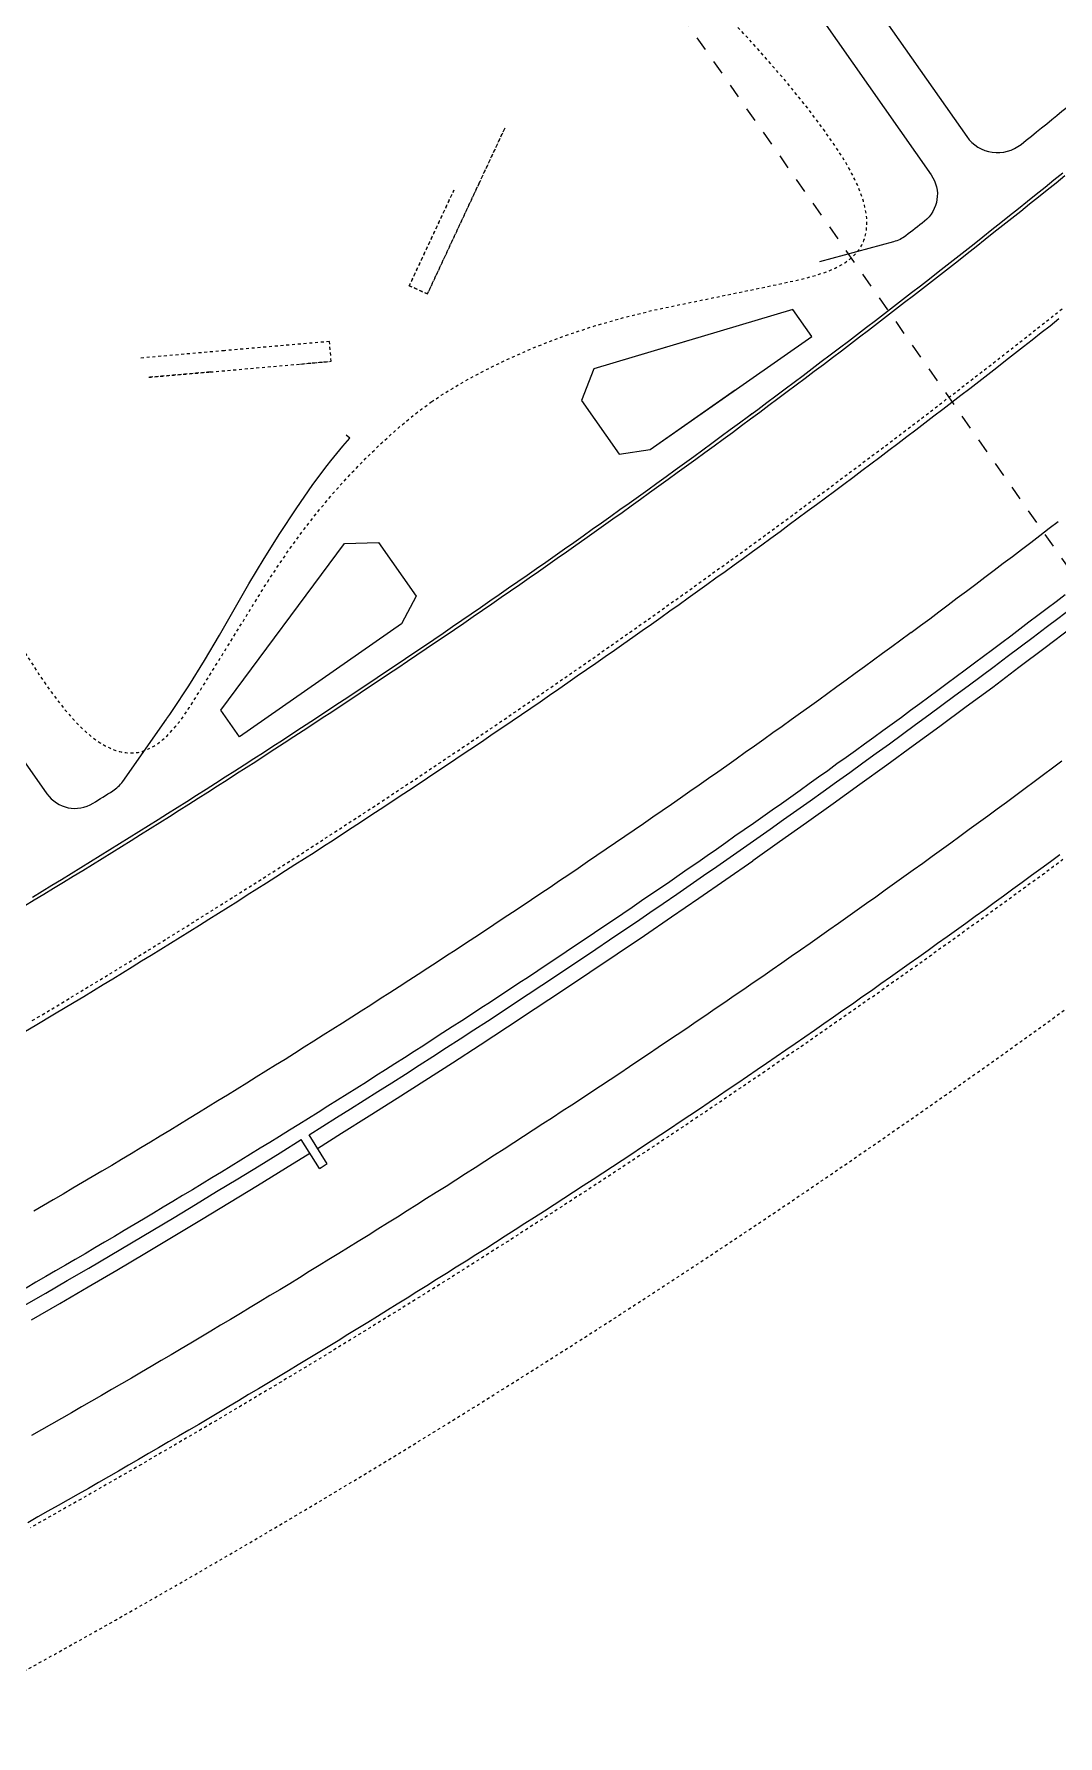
# Model space of a CAD drawing. Header units: millimetres. Extents: x 152904052 to 153933663, y 538271515 to 539240469.
# Drawn here: x 153549355 to 153550255, y 539108637 to 539110134 of the extents above; entities that cross this region are included whole.
import ezdxf

# ---------------------------------------------------------------- set-up
doc = ezdxf.new("R2010")
doc.units = ezdxf.units.MM
doc.linetypes.add('HIDDEN', pattern=[5.08, 2.54, -2.54])
doc.layers.add('BORD', color=7, linetype='Continuous')

msp = doc.modelspace()

# ---------------------------------------------------------------- linework, layer by layer
at = {"layer": 'BORD', "color": 8, "linetype": 'HIDDEN', "ltscale": 5}
msp.add_line((153528346.4, 539140965.7), (153579968.2, 539067242), dxfattribs=at)
at = {"layer": 'BORD', "color": 133, "linetype": 'HIDDEN', "flags": 128}
msp.add_lwpolyline([(153549704, 539109810.1), (153549704.3, 539109810.4), (153549712.7, 539109816), (153549723, 539109822.4), (153549736.3, 539109830.1), (153549752.5, 539109838.7), (153549770.2, 539109847.3), (153549788.7, 539109855.6), (153549807.2, 539109863.1), (153549826.6, 539109870.2), (153549847.5, 539109877), (153549871.1, 539109883.8), (153549899.8, 539109891), (153550002.6, 539109912.3), (153550029.2, 539109918.1), (153550038, 539109920.4), (153550044, 539109922.2), (153550048.8, 539109923.7), (153550052.6, 539109925.2), (153550056, 539109926.5), (153550058.9, 539109927.9), (153550061.4, 539109929.1), (153550063.6, 539109930.3), (153550065.6, 539109931.5), (153550067.4, 539109932.6), (153550068.9, 539109933.6), (153550070.4, 539109934.7), (153550071.8, 539109935.8), (153550073.1, 539109936.8), (153550074.3, 539109937.9), (153550075.3, 539109938.9), (153550076.4, 539109939.9), (153550077.2, 539109940.8), (153550078, 539109941.8), (153550078.6, 539109942.4), (153550079, 539109942.9), (153550079.7, 539109943.9), (153550080.4, 539109944.9), (153550081.1, 539109946), (153550081.8, 539109947.1), (153550082.4, 539109948.1), (153550082.9, 539109949.2), (153550083.4, 539109950.2), (153550083.8, 539109951.3), (153550084.3, 539109952.3), (153550084.7, 539109953.4), (153550085, 539109954.6), (153550085.4, 539109955.8), (153550085.7, 539109957.1), (153550086, 539109958.4), (153550086.2, 539109959.8), (153550086.5, 539109961.3), (153550086.6, 539109962.8), (153550086.7, 539109964.4), (153550086.8, 539109966.1), (153550086.8, 539109967.9), (153550086.8, 539109969.7), (153550086.7, 539109971.8), (153550086.4, 539109973.9), (153550086.2, 539109976.2), (153550085.8, 539109978.5), (153550085.2, 539109981.2), (153550084.6, 539109983.9), (153550083.8, 539109986.8), (153550082.8, 539109989.9), (153550081.6, 539109993.4), (153550080.2, 539109997.1), (153550078.5, 539110001.2), (153550076.2, 539110005.9), (153550073.5, 539110011.4), (153550069.8, 539110018.1), (153550064.8, 539110026.3), (153550058.1, 539110036.6), (153550048.7, 539110050.1), (153550034.9, 539110068.4), (153550016.1, 539110091.7), (153549989.3, 539110122.6), (153549947.7, 539110167.2), (153549869.7, 539110245.3), (153549744.5, 539110362.4), (153549550.2, 539110531.6), (153549214, 539110804.7), (153549143.9, 539110858.1), (153549107.4, 539110883.9), (153549082.6, 539110900.2), (153549063.7, 539110911.6), (153549048.3, 539110920.3), (153549034.7, 539110927.3), (153549022.5, 539110933.1), (153549013.3, 539110937.1), (153549006.4, 539110939.8), (153548999.9, 539110942.1), (153548994.2, 539110943.9), (153548988.6, 539110945.5), (153548983.5, 539110946.7), (153548978.6, 539110947.7), (153548973.9, 539110948.6), (153548969.4, 539110949.2), (153548965.1, 539110949.6), (153548961, 539110949.9), (153548957.2, 539110950), (153548953.8, 539110950), (153548950.5, 539110949.9), (153548947.6, 539110949.7), (153548944.8, 539110949.4), (153548941.9, 539110949), (153548939.3, 539110948.6), (153548936.7, 539110948.1), (153548934.4, 539110947.5), (153548932.1, 539110946.9), (153548930, 539110946.2), (153548928, 539110945.5), (153548926.2, 539110944.9), (153548924.2, 539110944), (153548922.5, 539110943.2), (153548920.6, 539110942.3), (153548918.9, 539110941.4), (153548917.2, 539110940.4), (153548915.6, 539110939.4), (153548914, 539110938.3), (153548912.4, 539110937.2), (153548910.9, 539110936), (153548909.5, 539110934.8), (153548907.9, 539110933.4), (153548906.5, 539110932), (153548905.1, 539110930.7), (153548903.7, 539110929.1), (153548902.4, 539110927.6), (153548901.1, 539110925.9), (153548899.8, 539110924.2), (153548898.4, 539110922.3), (153548897.1, 539110920.3), (153548895.7, 539110918), (153548894.4, 539110915.7), (153548893.1, 539110913.2), (153548891.8, 539110910.6), (153548890.6, 539110908), (153548889.4, 539110904.9), (153548888.2, 539110901.7), (153548887, 539110898.1), (153548885.9, 539110894.2), (153548884.9, 539110890), (153548883.9, 539110885.6), (153548883, 539110880.8), (153548882.3, 539110875.9), (153548881.7, 539110870.6), (153548881.3, 539110864.9), (153548881.1, 539110858.9), (153548881, 539110852), (153548881.2, 539110844.6), (153548881.8, 539110834.5), (153548883, 539110821.2), (153548885, 539110806), (153548887.9, 539110788.5), (153548892.2, 539110766.9), (153548899, 539110738), (153548910.7, 539110694.8), (153548936.9, 539110610.7), (153549078.6, 539110201.3), (153549171.1, 539109960.9), (153549238.3, 539109803.2), (153549285, 539109703.2), (153549312.7, 539109648.8), (153549332.6, 539109613.1), (153549348, 539109587.5), (153549360.5, 539109568.2), (153549370, 539109554.8), (153549377.4, 539109544.9), (153549383.4, 539109537.5), (153549388.4, 539109531.8), (153549392.6, 539109527.3), (153549396.3, 539109523.6), (153549399.6, 539109520.5), (153549402.6, 539109517.9), (153549405.4, 539109515.6), (153549408.1, 539109513.6), (153549410.4, 539109511.9), (153549412.8, 539109510.3), (153549415.1, 539109509), (153549417.2, 539109507.8), (153549419.2, 539109506.7), (153549421.2, 539109505.8), (153549423, 539109505), (153549424.8, 539109504.3), (153549426.5, 539109503.7), (153549428, 539109503.2), (153549429.6, 539109502.8), (153549431.1, 539109502.4), (153549432.5, 539109502.1), (153549433.9, 539109501.8), (153549435.3, 539109501.7), (153549436.6, 539109501.5), (153549437.9, 539109501.4), (153549439.1, 539109501.4), (153549440.3, 539109501.4), (153549441.4, 539109501.4), (153549442.6, 539109501.5), (153549443.7, 539109501.6), (153549444.9, 539109501.7), (153549446.1, 539109501.9), (153549447.3, 539109502.2), (153549448.5, 539109502.5), (153549449.7, 539109502.8), (153549450.9, 539109503.2), (153549451.5, 539109503.4), (153549452.3, 539109503.6), (153549453.6, 539109504.1), (153549454.6, 539109504.6), (153549455.9, 539109505.2), (153549457.2, 539109505.8), (153549458.6, 539109506.6), (153549460.1, 539109507.4), (153549461.6, 539109508.4), (153549463.1, 539109509.4), (153549464.6, 539109510.5), (153549466.3, 539109511.8), (153549468, 539109513.3), (153549469.9, 539109514.9), (153549471.9, 539109516.9), (153549474.2, 539109519.2), (153549476.6, 539109521.9), (153549479.3, 539109525), (153549482.4, 539109528.9), (153549486.1, 539109533.9), (153549491.3, 539109541.5), (153549505.8, 539109564.5), (153549561, 539109653.7), (153549577.6, 539109678.3), (153549592, 539109698.1), (153549605.6, 539109715.4), (153549618.8, 539109731.2), (153549632.2, 539109746), (153549646.4, 539109760.6), (153549660.5, 539109774.3), (153549674.2, 539109786.6), (153549685.9, 539109796.5), (153549695.5, 539109804), (153549703.6, 539109809.9), (153549704, 539109810.1), (153549704.1, 539109810.2)], close=True, dxfattribs=at)
msp.add_lwpolyline([(153548540.6, 539108106), (153548470.6, 539108274), (153548482.3, 539108279.7), (153548494.8, 539108284.2), (153548507.1, 539108288.8), (153548519.5, 539108293.5), (153548531.8, 539108298.2), (153548544.1, 539108303.1), (153548556.3, 539108308), (153548568.5, 539108313), (153548580.7, 539108318.1), (153548592.3, 539108323.1), (153548596.7, 539108325), (153548603.1, 539108327.8), (153548613, 539108332.1), (153548622.6, 539108336.3), (153548632.3, 539108340.5), (153548641.9, 539108344.8), (153548651.5, 539108349), (153548661.2, 539108353.3), (153548670.8, 539108357.6), (153548680.4, 539108361.9), (153548690, 539108366.2), (153548699.6, 539108370.5), (153548709.2, 539108374.8), (153548718.8, 539108379.2), (153548728.4, 539108383.5), (153548738, 539108387.9), (153548747.6, 539108392.3), (153548757.2, 539108396.7), (153548766.7, 539108401.1), (153548776.3, 539108405.5), (153548785.9, 539108409.9), (153548795.4, 539108414.3), (153548805, 539108418.8), (153548814.5, 539108423.2), (153548824.1, 539108427.7), (153548833.6, 539108432.2), (153548843.1, 539108436.6), (153548852.7, 539108441.1), (153548862.2, 539108445.7), (153548871.7, 539108450.2), (153548881.2, 539108454.7), (153548890.7, 539108459.3), (153548900.2, 539108463.8), (153548909.7, 539108468.4), (153548919.2, 539108473), (153548928.7, 539108477.6), (153548938.1, 539108482.2), (153548947.6, 539108486.8), (153548957.1, 539108491.4), (153548966.5, 539108496), (153548976, 539108500.7), (153548985.4, 539108505.3), (153548994.9, 539108510), (153549004.3, 539108514.7), (153549008.6, 539108516.8, 0.037324), (153550139.1, 539109188.7, 0.037308), (153551157.1, 539110021.2), (153551162, 539110025.9), (153551169.6, 539110033.2), (153551177.2, 539110040.4), (153551184.9, 539110047.7), (153551192.5, 539110055), (153551200, 539110062.3), (153551207.6, 539110069.6), (153551215.2, 539110077), (153551222.8, 539110084.3), (153551230.3, 539110091.6), (153551237.9, 539110099), (153551245.4, 539110106.3), (153551252.9, 539110113.7), (153551260.5, 539110121.1), (153551268, 539110128.5), (153551275.5, 539110135.9), (153551283, 539110143.3), (153551290.4, 539110150.7), (153551297.9, 539110158.1), (153551305.4, 539110165.5), (153551312.8, 539110173), (153551320.3, 539110180.4), (153551327.7, 539110187.9), (153551335.2, 539110195.3), (153551342.6, 539110202.8), (153551350, 539110210.3), (153551357.4, 539110217.8), (153551364.8, 539110225.3), (153551372.2, 539110232.8), (153551379.6, 539110240.3), (153551386.9, 539110247.9), (153551394.3, 539110255.4), (153551401.6, 539110262.9), (153551409, 539110270.5), (153551416.3, 539110278.1), (153551423.6, 539110285.6), (153551431, 539110293.2), (153551438.3, 539110300.8), (153551445.6, 539110308.4), (153551452.9, 539110316), (153551460.1, 539110323.6), (153551467.4, 539110331.3), (153551474.5, 539110338.7), (153551478.3, 539110342.7), (153551483.1, 539110347.8), (153551491.9, 539110357.2), (153551500.8, 539110366.9), (153551509.7, 539110376.7), (153551518.5, 539110386.5), (153551527.2, 539110396.4), (153551535.9, 539110406.3), (153551544.5, 539110416.4), (153551553, 539110426.4), (153551561.5, 539110436.6), (153551569.2, 539110443.7), (153551703.2, 539110320.5)], format="xyb", dxfattribs=at)
at = {"layer": 'BORD', "color": 133}
for points in [[(153550336.7, 539110250.6), (153550389.6, 539110175.1, 0.006948), (153550560.9, 539110325.1, 0.684008), (153550539.1, 539110382.6, -0.100368), (153550408.7, 539110410.3), (153550173.9, 539110245.9, -0.076749), (153550165.4, 539110241.7), (153550102.3, 539110221.8, 0.507083), (153550085.1, 539110171.4), (153550174.7, 539110043.5, 0.434205), (153550222.5, 539110036.7, 0.005642), (153550365.1, 539110154.4)], [(153549824.7, 539110200), (153549836.2, 539110211.4), (153549827.3, 539110235.8), (153549908.7, 539110292.7, -0.414214), (153549950.5, 539110285.3), (153550143.4, 539110009.8, -0.398343), (153550137.4, 539109969, -0.000628), (153550121.1, 539109956.3, -0.100635), (153550110.4, 539109951), (153550045.3, 539109933.5)], [(153549173.1, 539109741), (153549366, 539109465.5, 0.398343), (153549406.5, 539109457.2, 0.000628), (153549423.9, 539109468.1, 0.100635), (153549432.6, 539109476.3), (153549471, 539109531.2), (153549471.3, 539109531.6), (153549473.9, 539109535.1), (153549476.4, 539109538.8), (153549490.7, 539109560.5), (153549504.4, 539109582.6), (153549517.6, 539109605), (153549530.5, 539109627.6), (153549543.5, 539109650.1), (153549556.9, 539109672.4), (153549570.8, 539109694.4), (153549585.1, 539109716.1), (153549599.9, 539109737.4), (153549612.3, 539109754.1), (153549615.6, 539109758.2), (153549626, 539109771.1), (153549632.2, 539109778.2), (153549629.2, 539109780.8)]]:
    msp.add_lwpolyline(points, format="xyb", dxfattribs=at)
at = {"layer": 'BORD', "color": 133, "linetype": 'HIDDEN'}
msp.add_lwpolyline([(153549768.6, 539110051), (153549745.6, 539110001.8), (153549700.5, 539109905.1), (153549684.6, 539109912.4), (153549723.8, 539109996.5), (153549684.6, 539109912.4), (153549700.5, 539109905.1), (153549745.6, 539110001.8)], close=True, dxfattribs=at)
at = {"layer": 'BORD', "color": 133}
for points in [[(153549741.6, 539109625.6), (153549747.2, 539109629.4), (153549755.5, 539109635.1), (153549763.7, 539109640.8), (153549771.9, 539109646.5), (153549780.1, 539109652.2), (153549788.3, 539109657.9), (153549796.5, 539109663.6), (153549804.6, 539109669.3), (153549812.8, 539109675), (153549821, 539109680.8), (153549829.1, 539109686.5), (153549837.3, 539109692.3), (153549845.4, 539109698.1), (153549853.6, 539109703.8), (153549861.7, 539109709.6), (153549869.8, 539109715.4), (153549878, 539109721.2), (153549886.1, 539109727.1), (153549894.2, 539109732.9), (153549902.3, 539109738.7), (153549910.4, 539109744.6), (153549918.4, 539109750.5), (153549926.5, 539109756.3), (153549934.6, 539109762.2), (153549942.6, 539109768.1), (153549950.7, 539109774), (153549958.7, 539109779.9), (153549966.8, 539109785.8), (153549974.8, 539109791.8), (153549982.8, 539109797.7), (153549990.9, 539109803.6), (153549998.9, 539109809.6), (153550006.9, 539109815.6), (153550014.9, 539109821.6), (153550022.9, 539109827.5), (153550030.8, 539109833.5), (153550038.8, 539109839.5), (153550046.8, 539109845.6), (153550054.7, 539109851.6), (153550062.7, 539109857.6), (153550070.6, 539109863.7), (153550078.6, 539109869.7), (153550086.5, 539109875.8), (153550094.4, 539109881.9), (153550102.4, 539109888), (153550110.3, 539109894.1), (153550118.2, 539109900.2), (153550126.1, 539109906.3), (153550133.9, 539109912.4), (153550141.8, 539109918.5), (153550149.7, 539109924.7), (153550157.6, 539109930.8), (153550165.4, 539109937), (153550173.3, 539109943.1), (153550181.1, 539109949.3), (153550188.9, 539109955.5), (153550196.8, 539109961.7), (153550204.6, 539109967.9), (153550212.4, 539109974.1), (153550220.2, 539109980.4), (153550228, 539109986.6), (153550235.8, 539109992.9), (153550243.6, 539109999.1), (153550251.3, 539110005.4), (153550259.1, 539110011.7)], [(153549743.3, 539109623.1), (153549748.9, 539109627), (153549757.2, 539109632.6), (153549765.4, 539109638.3), (153549773.6, 539109644), (153549781.8, 539109649.7), (153549790, 539109655.4), (153549798.2, 539109661.1), (153549806.4, 539109666.8), (153549814.5, 539109672.6), (153549822.7, 539109678.3), (153549830.9, 539109684.1), (153549839, 539109689.8), (153549847.2, 539109695.6), (153549855.3, 539109701.4), (153549863.5, 539109707.2), (153549871.6, 539109713), (153549879.7, 539109718.8), (153549887.8, 539109724.6), (153549895.9, 539109730.5), (153549904, 539109736.3), (153549912.1, 539109742.2), (153549920.2, 539109748), (153549928.3, 539109753.9), (153549936.4, 539109759.8), (153549944.4, 539109765.7), (153549952.5, 539109771.6), (153549960.5, 539109777.5), (153549968.6, 539109783.4), (153549976.6, 539109789.3), (153549984.6, 539109795.3), (153549992.7, 539109801.2), (153550000.7, 539109807.2), (153550008.7, 539109813.2), (153550016.7, 539109819.2), (153550024.7, 539109825.1), (153550032.6, 539109831.1), (153550040.6, 539109837.2), (153550048.6, 539109843.2), (153550056.6, 539109849.2), (153550064.5, 539109855.2), (153550072.5, 539109861.3), (153550080.4, 539109867.3), (153550088.3, 539109873.4), (153550096.3, 539109879.5), (153550104.2, 539109885.6), (153550112.1, 539109891.7), (153550120, 539109897.8), (153550127.9, 539109903.9), (153550135.8, 539109910), (153550143.7, 539109916.2), (153550151.5, 539109922.3), (153550159.4, 539109928.5), (153550167.3, 539109934.6), (153550175.1, 539109940.8), (153550183, 539109947), (153550190.8, 539109953.2), (153550198.6, 539109959.4), (153550206.5, 539109965.6), (153550214.3, 539109971.8), (153550222.1, 539109978), (153550229.9, 539109984.3), (153550237.7, 539109990.5), (153550245.4, 539109996.8), (153550253.2, 539110003), (153550261, 539110009.3)], [(153549939.1, 539109866.7), (153549846.9, 539109839.3), (153549836.1, 539109811.4), (153549869.2, 539109764.2), (153549896.2, 539109768.2), (153549971.2, 539109820.7)], [(153549346.3, 539109366.9), (153549354.8, 539109372.1), (153549363.3, 539109377.3), (153549371.9, 539109382.5), (153549380.4, 539109387.7), (153549388.9, 539109392.9), (153549397.4, 539109398.1), (153549405.9, 539109403.3), (153549414.4, 539109408.6), (153549422.9, 539109413.9), (153549431.4, 539109419.1), (153549439.9, 539109424.4), (153549448.3, 539109429.7), (153549456.8, 539109435), (153549465.3, 539109440.3), (153549473.7, 539109445.6), (153549482.2, 539109451), (153549490.6, 539109456.3), (153549499, 539109461.7), (153549507.5, 539109467), (153549515.9, 539109472.4), (153549524.3, 539109477.8), (153549532.7, 539109483.2), (153549541.1, 539109488.6), (153549549.5, 539109494), (153549557.9, 539109499.4), (153549566.3, 539109504.9), (153549574.6, 539109510.3), (153549583, 539109515.8), (153549591.4, 539109521.2), (153549599.7, 539109526.7), (153549608.1, 539109532.2), (153549616.4, 539109537.7), (153549624.7, 539109543.2), (153549633.1, 539109548.7), (153549641.4, 539109554.2), (153549649.7, 539109559.8), (153549658, 539109565.3), (153549666.3, 539109570.9), (153549674.6, 539109576.4), (153549682.9, 539109582), (153549691.2, 539109587.6), (153549699.4, 539109593.2), (153549707.7, 539109598.8), (153549716, 539109604.4), (153549724.2, 539109610), (153549732.5, 539109615.7), (153549740.7, 539109621.3), (153549748.9, 539109627), (153549757.2, 539109632.6), (153549765.4, 539109638.3), (153549773.6, 539109644), (153549781.8, 539109649.7), (153549790, 539109655.4), (153549798.2, 539109661.1), (153549806.4, 539109666.8), (153549814.5, 539109672.6), (153549822.7, 539109678.3), (153549830.9, 539109684.1), (153549839, 539109689.8), (153549847.2, 539109695.6), (153549855.3, 539109701.4), (153549863.5, 539109707.2), (153549871.6, 539109713), (153549879.7, 539109718.8), (153549887.8, 539109724.6), (153549895.9, 539109730.5), (153549904, 539109736.3), (153549912.1, 539109742.2), (153549920.2, 539109748), (153549928.3, 539109753.9), (153549936.4, 539109759.8), (153549944.4, 539109765.7), (153549952.5, 539109771.6), (153549960.5, 539109777.5), (153549968.6, 539109783.4), (153549976.6, 539109789.3), (153549984.6, 539109795.3), (153549987.5, 539109797.4)], [(153549353.3, 539109374.6), (153549361.8, 539109379.8), (153549370.3, 539109385), (153549378.8, 539109390.2), (153549387.3, 539109395.4), (153549395.8, 539109400.7), (153549404.3, 539109405.9), (153549412.8, 539109411.1), (153549421.3, 539109416.4), (153549429.8, 539109421.7), (153549438.3, 539109427), (153549446.8, 539109432.2), (153549455.2, 539109437.5), (153549463.7, 539109442.9), (153549472.1, 539109448.2), (153549480.6, 539109453.5), (153549489, 539109458.8), (153549497.4, 539109464.2), (153549505.9, 539109469.6), (153549514.3, 539109474.9), (153549522.7, 539109480.3), (153549531.1, 539109485.7), (153549539.5, 539109491.1), (153549547.9, 539109496.5), (153549556.3, 539109501.9), (153549564.6, 539109507.4), (153549573, 539109512.8), (153549581.4, 539109518.3), (153549589.7, 539109523.7), (153549598.1, 539109529.2), (153549606.4, 539109534.7), (153549614.8, 539109540.2), (153549623.1, 539109545.7), (153549631.4, 539109551.2), (153549639.7, 539109556.7), (153549648, 539109562.3), (153549656.3, 539109567.8), (153549664.6, 539109573.3), (153549672.9, 539109578.9), (153549681.2, 539109584.5), (153549689.5, 539109590.1), (153549697.8, 539109595.7), (153549706, 539109601.3), (153549714.3, 539109606.9), (153549722.5, 539109612.5), (153549730.8, 539109618.1), (153549739, 539109623.8), (153549747.2, 539109629.4), (153549755.5, 539109635.1), (153549763.7, 539109640.8), (153549771.9, 539109646.5), (153549780.1, 539109652.2), (153549788.3, 539109657.9), (153549796.5, 539109663.6), (153549804.6, 539109669.3), (153549812.8, 539109675), (153549821, 539109680.8), (153549829.1, 539109686.5), (153549837.3, 539109692.3), (153549845.4, 539109698.1), (153549853.6, 539109703.8), (153549861.7, 539109709.6), (153549869.8, 539109715.4), (153549878, 539109721.2), (153549886.1, 539109727.1), (153549894.2, 539109732.9), (153549902.3, 539109738.7), (153549910.4, 539109744.6), (153549918.4, 539109750.5), (153549926.5, 539109756.3), (153549934.6, 539109762.2), (153549942.6, 539109768.1), (153549950.7, 539109774), (153549958.7, 539109779.9), (153549966.8, 539109785.8), (153549974.8, 539109791.8), (153549982.8, 539109797.7), (153549985.8, 539109799.9)]]:
    msp.add_lwpolyline(points, dxfattribs=at)
at = {"layer": 'BORD', "color": 133, "linetype": 'HIDDEN'}
for points in [[(153549353.1, 539109266), (153549370.2, 539109276.2), (153549387.2, 539109286.5), (153549395.7, 539109291.6), (153549404.2, 539109296.8), (153549412.7, 539109301.9), (153549421.2, 539109307.1), (153549429.7, 539109312.3), (153549438.2, 539109317.5), (153549446.6, 539109322.7), (153549455.1, 539109327.9), (153549463.6, 539109333.2), (153549472, 539109338.4), (153549480.5, 539109343.7), (153549488.9, 539109348.9), (153549497.3, 539109354.2), (153549505.8, 539109359.5), (153549514.2, 539109364.8), (153549522.6, 539109370.1), (153549531, 539109375.4), (153549539.4, 539109380.7), (153549547.8, 539109386), (153549556.2, 539109391.4), (153549564.6, 539109396.7), (153549573, 539109402.1), (153549581.3, 539109407.4), (153549589.7, 539109412.8), (153549598.1, 539109418.2), (153549606.4, 539109423.6), (153549614.7, 539109429), (153549623.1, 539109434.5), (153549631.4, 539109439.9), (153549639.7, 539109445.3), (153549648.1, 539109450.8), (153549656.4, 539109456.2), (153549664.7, 539109461.7), (153549673, 539109467.2), (153549681.3, 539109472.7), (153549689.6, 539109478.2), (153549697.8, 539109483.7), (153549706.1, 539109489.2), (153549714.4, 539109494.7), (153549722.6, 539109500.3), (153549730.9, 539109505.8), (153549739.1, 539109511.4), (153549747.4, 539109517), (153549755.6, 539109522.5), (153549763.9, 539109528.1), (153549772.1, 539109533.7), (153549780.3, 539109539.3), (153549788.5, 539109545), (153549796.7, 539109550.6), (153549804.9, 539109556.2), (153549813.1, 539109561.9), (153549821.3, 539109567.5), (153549829.4, 539109573.2), (153549837.6, 539109578.9), (153549845.8, 539109584.6), (153549853.9, 539109590.3), (153549862.1, 539109596), (153549870.2, 539109601.7), (153549878.3, 539109607.4), (153549886.5, 539109613.1), (153549894.6, 539109618.9), (153549902.7, 539109624.6), (153549910.8, 539109630.4), (153549918.9, 539109636.2), (153549927, 539109642), (153549935.1, 539109647.8), (153549943.1, 539109653.6), (153549951.2, 539109659.4), (153549959.3, 539109665.2), (153549967.3, 539109671), (153549975.4, 539109676.9), (153549983.4, 539109682.7), (153549991.5, 539109688.6), (153549999.5, 539109694.5), (153550007.5, 539109700.3), (153550015.5, 539109706.2), (153550023.5, 539109712.1), (153550031.5, 539109718), (153550039.5, 539109724), (153550047.5, 539109729.9), (153550055.5, 539109735.8), (153550063.5, 539109741.8), (153550071.4, 539109747.7), (153550079.4, 539109753.7), (153550087.3, 539109759.7), (153550095.3, 539109765.7), (153550103.2, 539109771.6), (153550111.1, 539109777.6), (153550119.1, 539109783.7), (153550127, 539109789.7), (153550134.9, 539109795.7), (153550142.8, 539109801.8), (153550150.7, 539109807.8), (153550158.6, 539109813.9), (153550166.5, 539109819.9), (153550174.3, 539109826), (153550182.2, 539109832.1), (153550190, 539109838.2), (153550197.9, 539109844.3), (153550205.7, 539109850.4), (153550213.6, 539109856.6), (153550221.4, 539109862.7), (153550229.2, 539109868.8), (153550237, 539109875), (153550244.8, 539109881.2), (153550252.6, 539109887.3), (153550260.4, 539109893.5)], [(153549509.6, 539109836.5), (153549455.5, 539109831.8), (153549509.6, 539109836.5), (153549615.9, 539109845.9), (153549614.4, 539109863.3), (153549522, 539109855.2), (153549448, 539109848.7)], [(153549589, 539109843.5), (153549615.9, 539109845.9), (153549614.4, 539109863.3), (153549577.4, 539109860)], [(153550259.3, 539109407.7), (153550251.1, 539109401.6), (153550242.9, 539109395.5), (153550234.7, 539109389.5), (153550226.4, 539109383.5), (153550218.2, 539109377.4), (153550210, 539109371.4), (153550201.7, 539109365.4), (153550193.4, 539109359.4), (153550185.2, 539109353.4), (153550176.9, 539109347.5), (153550168.6, 539109341.5), (153550160.3, 539109335.5), (153550152, 539109329.6), (153550143.7, 539109323.7), (153550135.4, 539109317.7), (153550127.1, 539109311.8), (153550118.8, 539109305.9), (153550110.4, 539109300), (153550102.1, 539109294.1), (153550093.8, 539109288.2), (153550085.4, 539109282.4), (153550077.1, 539109276.5), (153550068.7, 539109270.7), (153550060.3, 539109264.8), (153550051.9, 539109259), (153550043.5, 539109253.2), (153550035.2, 539109247.4), (153550026.8, 539109241.6), (153550018.3, 539109235.8), (153550009.9, 539109230), (153550001.5, 539109224.2), (153549993.1, 539109218.4), (153549984.7, 539109212.7), (153549976.2, 539109207), (153549967.8, 539109201.2), (153549959.3, 539109195.5), (153549950.9, 539109189.8), (153549942.4, 539109184.1), (153549933.9, 539109178.4), (153549925.4, 539109172.7), (153549916.9, 539109167), (153549908.5, 539109161.4), (153549900, 539109155.7), (153549891.4, 539109150.1), (153549882.9, 539109144.5), (153549874.4, 539109138.8), (153549865.9, 539109133.2), (153549857.4, 539109127.6), (153549848.8, 539109122), (153549840.3, 539109116.4), (153549831.7, 539109110.9), (153549823.2, 539109105.3), (153549814.6, 539109099.8), (153549806, 539109094.2), (153549797.4, 539109088.7), (153549788.8, 539109083.2), (153549780.3, 539109077.7), (153549771.7, 539109072.1), (153549763.1, 539109066.7), (153549754.4, 539109061.2), (153549745.8, 539109055.7), (153549737.2, 539109050.2), (153549728.6, 539109044.8), (153549719.9, 539109039.3), (153549711.3, 539109033.9), (153549702.6, 539109028.5), (153549694, 539109023.1), (153549685.3, 539109017.7), (153549676.7, 539109012.3), (153549668, 539109006.9), (153549659.3, 539109001.5), (153549650.6, 539108996.2), (153549641.9, 539108990.8), (153549633.2, 539108985.5), (153549624.5, 539108980.2), (153549615.8, 539108974.8), (153549607.1, 539108969.5), (153549598.4, 539108964.2), (153549589.6, 539108958.9), (153549580.9, 539108953.7), (153549572.1, 539108948.4), (153549563.4, 539108943.1), (153549554.6, 539108937.9), (153549545.9, 539108932.7), (153549537.1, 539108927.4), (153549528.3, 539108922.2), (153549519.6, 539108917), (153549510.8, 539108911.8), (153549502, 539108906.6), (153549493.2, 539108901.5), (153549484.4, 539108896.3), (153549475.6, 539108891.1), (153549466.7, 539108886), (153549457.9, 539108880.9), (153549449.1, 539108875.7), (153549440.3, 539108870.6), (153549431.4, 539108865.5), (153549422.6, 539108860.4), (153549413.7, 539108855.3), (153549404.9, 539108850.3), (153549396, 539108845.2), (153549387.1, 539108840.1), (153549378.2, 539108835.1), (153549369.4, 539108830.1), (153549360.5, 539108825.1), (153549351.6, 539108820)]]:
    msp.add_lwpolyline(points, dxfattribs=at)
at = {"layer": 'BORD', "color": 137}
for points in [[(153549347.1, 539109256.6), (153549355.7, 539109261.7), (153549372.7, 539109271.9), (153549389.8, 539109282.2), (153549398.3, 539109287.3), (153549406.8, 539109292.5), (153549415.3, 539109297.7), (153549423.8, 539109302.8), (153549432.3, 539109308), (153549440.8, 539109313.2), (153549449.2, 539109318.5), (153549457.7, 539109323.7), (153549466.2, 539109328.9), (153549474.6, 539109334.2), (153549483.1, 539109339.4), (153549491.5, 539109344.7), (153549500, 539109349.9), (153549508.4, 539109355.2), (153549516.8, 539109360.5), (153549525.3, 539109365.8), (153549533.7, 539109371.1), (153549542.1, 539109376.5), (153549550.5, 539109381.8), (153549558.9, 539109387.1), (153549567.3, 539109392.5), (153549575.7, 539109397.9), (153549584, 539109403.2), (153549592.4, 539109408.6), (153549600.8, 539109414), (153549609.1, 539109419.4), (153549617.5, 539109424.8), (153549625.8, 539109430.3), (153549634.2, 539109435.7), (153549642.5, 539109441.1), (153549650.8, 539109446.6), (153549659.1, 539109452.1), (153549667.4, 539109457.5), (153549675.7, 539109463), (153549684, 539109468.5), (153549692.3, 539109474), (153549700.6, 539109479.5), (153549708.9, 539109485.1), (153549717.2, 539109490.6), (153549725.4, 539109496.1), (153549733.7, 539109501.7), (153549741.9, 539109507.2), (153549750.2, 539109512.8), (153549758.4, 539109518.4), (153549766.7, 539109524), (153549774.9, 539109529.6), (153549783.1, 539109535.2), (153549791.3, 539109540.8), (153549799.5, 539109546.5), (153549807.7, 539109552.1), (153549815.9, 539109557.8), (153549824.1, 539109563.4), (153549832.3, 539109569.1), (153549840.5, 539109574.8), (153549848.6, 539109580.5), (153549856.8, 539109586.2), (153549864.9, 539109591.9), (153549873.1, 539109597.6), (153549881.2, 539109603.3), (153549889.3, 539109609.1), (153549897.5, 539109614.8), (153549905.6, 539109620.6), (153549913.7, 539109626.3), (153549921.8, 539109632.1), (153549929.9, 539109637.9), (153549938, 539109643.7), (153549946.1, 539109649.5), (153549954.1, 539109655.3), (153549962.2, 539109661.1), (153549970.3, 539109667), (153549978.3, 539109672.8), (153549986.4, 539109678.7), (153549994.4, 539109684.5), (153550002.4, 539109690.4), (153550010.5, 539109696.3), (153550018.5, 539109702.2), (153550026.5, 539109708.1), (153550034.5, 539109714), (153550042.5, 539109719.9), (153550050.5, 539109725.9), (153550058.5, 539109731.8), (153550066.5, 539109737.8), (153550074.4, 539109743.7), (153550082.4, 539109749.7), (153550090.3, 539109755.7), (153550098.3, 539109761.7), (153550106.2, 539109767.7), (153550114.2, 539109773.7), (153550122.1, 539109779.7), (153550130, 539109785.7), (153550137.9, 539109791.7), (153550145.8, 539109797.8), (153550153.7, 539109803.8), (153550161.6, 539109809.9), (153550169.5, 539109816), (153550177.4, 539109822.1), (153550185.3, 539109828.2), (153550193.1, 539109834.3), (153550201, 539109840.4), (153550208.8, 539109846.5), (153550216.7, 539109852.6), (153550224.5, 539109858.8), (153550232.3, 539109864.9), (153550240.1, 539109871.1), (153550247.9, 539109877.2), (153550255.7, 539109883.4)], [(153550125.9, 539109607.5), (153550134, 539109613.5), (153550142.1, 539109619.5), (153550150.2, 539109625.6), (153550158.3, 539109631.7), (153550166.4, 539109637.7), (153550174.5, 539109643.8), (153550182.6, 539109649.9), (153550190.7, 539109656), (153550198.7, 539109662.1), (153550206.8, 539109668.2), (153550214.9, 539109674.3), (153550222.9, 539109680.5), (153550230.9, 539109686.6), (153550239, 539109692.8), (153550247, 539109699), (153550255, 539109705.1)], [(153550261.2, 539109640.5), (153550253.2, 539109634.4), (153550245.3, 539109628.4), (153550237.3, 539109622.3), (153550229.4, 539109616.3), (153550221.4, 539109610.3), (153550213.4, 539109604.2), (153550205.4, 539109598.2), (153550197.4, 539109592.2), (153550189.4, 539109586.2), (153550181.4, 539109580.3), (153550173.4, 539109574.3), (153550165.4, 539109568.3), (153550157.4, 539109562.4), (153550149.4, 539109556.4), (153550141.3, 539109550.5), (153550133.3, 539109544.6), (153550125.2, 539109538.7), (153550117.2, 539109532.7), (153550109.1, 539109526.8), (153550101, 539109521), (153550093, 539109515.1), (153550084.9, 539109509.2), (153550076.8, 539109503.4), (153550068.7, 539109497.5), (153550060.6, 539109491.7), (153550052.5, 539109485.8), (153550044.3, 539109480), (153550036.2, 539109474.2), (153550028.1, 539109468.4), (153550019.9, 539109462.6), (153550011.8, 539109456.8), (153550003.6, 539109451.1), (153549995.5, 539109445.3), (153549987.3, 539109439.5), (153549979.1, 539109433.8), (153549970.9, 539109428.1), (153549962.8, 539109422.3), (153549954.6, 539109416.6), (153549946.4, 539109410.9), (153549938.2, 539109405.2), (153549929.9, 539109399.5), (153549921.7, 539109393.8), (153549913.5, 539109388.2), (153549905.3, 539109382.5), (153549897, 539109376.9), (153549888.8, 539109371.2), (153549880.5, 539109365.6), (153549872.3, 539109360), (153549864, 539109354.4), (153549855.7, 539109348.8), (153549847.4, 539109343.2), (153549839.1, 539109337.6), (153549830.8, 539109332), (153549822.5, 539109326.5), (153549814.2, 539109320.9), (153549805.9, 539109315.4), (153549797.6, 539109309.8), (153549789.3, 539109304.3), (153549780.9, 539109298.8), (153549772.6, 539109293.3), (153549764.3, 539109287.8), (153549755.9, 539109282.3), (153549747.6, 539109276.9), (153549739.2, 539109271.4), (153549730.8, 539109265.9), (153549722.4, 539109260.5), (153549714.1, 539109255.1), (153549705.7, 539109249.6), (153549697.3, 539109244.2), (153549688.9, 539109238.8), (153549680.5, 539109233.4), (153549672, 539109228), (153549663.6, 539109222.7), (153549655.2, 539109217.3), (153549646.8, 539109211.9), (153549638.3, 539109206.6), (153549629.9, 539109201.3), (153549621.4, 539109195.9), (153549613, 539109190.6), (153549604.5, 539109185.3), (153549596, 539109180), (153549587.5, 539109174.7), (153549579.1, 539109169.5), (153549570.6, 539109164.2), (153549562.1, 539109158.9), (153549553.6, 539109153.7), (153549545.1, 539109148.4), (153549536.5, 539109143.2), (153549528, 539109138), (153549519.5, 539109132.8), (153549511, 539109127.6), (153549502.4, 539109122.4), (153549493.9, 539109117.2), (153549485.3, 539109112.1), (153549476.8, 539109106.9), (153549468.2, 539109101.8), (153549459.6, 539109096.6), (153549451, 539109091.5), (153549442.5, 539109086.4), (153549433.9, 539109081.3), (153549425.3, 539109076.2), (153549416.7, 539109071.1), (153549408.1, 539109066), (153549399.5, 539109061), (153549390.9, 539109055.9), (153549382.2, 539109050.9), (153549373.6, 539109045.8), (153549365, 539109040.8), (153549356.3, 539109035.8), (153549347.7, 539109030.8)], [(153550125.8, 539109607.4), (153550124.6, 539109606.6), (153550116.7, 539109600.7), (153550108.7, 539109594.8), (153550100.7, 539109588.9), (153550092.7, 539109583), (153550084.7, 539109577.1), (153550076.7, 539109571.3), (153550068.7, 539109565.4), (153550060.6, 539109559.6), (153550052.6, 539109553.7), (153550044.5, 539109547.9), (153550036.5, 539109542.1), (153550028.4, 539109536.3), (153550020.4, 539109530.5), (153550012.3, 539109524.7), (153550004.2, 539109519), (153549996.2, 539109513.2), (153549988.1, 539109507.4), (153549980, 539109501.7), (153549971.9, 539109496), (153549963.8, 539109490.2), (153549955.7, 539109484.5), (153549947.5, 539109478.8), (153549939.4, 539109473.1), (153549931.3, 539109467.4), (153549923.1, 539109461.7), (153549915, 539109456.1), (153549906.8, 539109450.4), (153549898.7, 539109444.8), (153549890.5, 539109439.1), (153549882.3, 539109433.5), (153549874.1, 539109427.9), (153549865.9, 539109422.3), (153549857.8, 539109416.7), (153549849.6, 539109411.1), (153549841.3, 539109405.5), (153549833.1, 539109399.9), (153549824.9, 539109394.3), (153549816.7, 539109388.8), (153549808.4, 539109383.2), (153549800.2, 539109377.7), (153549792, 539109372.2), (153549783.7, 539109366.7), (153549775.4, 539109361.2), (153549767.2, 539109355.7), (153549758.9, 539109350.2), (153549750.6, 539109344.7), (153549742.3, 539109339.2), (153549734.1, 539109333.8), (153549725.8, 539109328.3), (153549717.4, 539109322.9), (153549709.1, 539109317.5), (153549700.8, 539109312), (153549692.5, 539109306.6), (153549684.2, 539109301.2), (153549675.8, 539109295.8), (153549667.5, 539109290.5), (153549659.1, 539109285.1), (153549650.8, 539109279.7), (153549642.4, 539109274.4), (153549634.1, 539109269), (153549625.7, 539109263.7), (153549617.3, 539109258.4), (153549608.9, 539109253.1), (153549600.5, 539109247.8), (153549592.1, 539109242.5), (153549583.7, 539109237.2), (153549575.3, 539109231.9), (153549566.9, 539109226.7), (153549558.5, 539109221.4), (153549550, 539109216.2), (153549541.6, 539109210.9), (153549533.2, 539109205.7), (153549524.7, 539109200.5), (153549516.3, 539109195.3), (153549507.8, 539109190.1), (153549499.3, 539109184.9), (153549490.9, 539109179.8), (153549482.4, 539109174.6), (153549473.9, 539109169.4), (153549465.4, 539109164.3), (153549456.9, 539109159.2), (153549448.4, 539109154), (153549439.9, 539109148.9), (153549431.4, 539109143.8), (153549422.9, 539109138.7), (153549414.3, 539109133.7), (153549405.8, 539109128.6), (153549397.3, 539109123.5), (153549388.7, 539109118.5), (153549380.2, 539109113.4), (153549371.6, 539109108.4), (153549363, 539109103.4), (153549354.5, 539109098.4)], [(153550258.4, 539109494.2), (153550250.2, 539109488.1), (153550242.1, 539109482.1), (153550234, 539109476), (153550225.9, 539109470), (153550217.7, 539109464), (153550209.6, 539109457.9), (153550201.4, 539109451.9), (153550193.3, 539109445.9), (153550185.1, 539109439.9), (153550176.9, 539109434), (153550168.7, 539109428), (153550160.6, 539109422), (153550152.4, 539109416.1), (153550144.2, 539109410.2), (153550136, 539109404.2), (153550127.7, 539109398.3), (153550119.5, 539109392.4), (153550111.3, 539109386.5), (153550103, 539109380.6), (153550094.8, 539109374.7), (153550086.6, 539109368.9), (153550078.3, 539109363), (153550070, 539109357.2), (153550061.8, 539109351.3), (153550053.5, 539109345.5), (153550045.2, 539109339.7), (153550036.9, 539109333.8), (153550028.6, 539109328), (153550020.3, 539109322.3), (153550012, 539109316.5), (153550003.7, 539109310.7), (153549995.3, 539109304.9), (153549987, 539109299.2), (153549978.7, 539109293.4), (153549970.3, 539109287.7), (153549962, 539109282), (153549953.6, 539109276.3), (153549945.3, 539109270.6), (153549936.9, 539109264.9), (153549928.5, 539109259.2), (153549920.1, 539109253.5), (153549911.7, 539109247.8), (153549903.3, 539109242.2), (153549894.9, 539109236.5), (153549886.5, 539109230.9), (153549878.1, 539109225.3), (153549869.7, 539109219.6), (153549861.2, 539109214), (153549852.8, 539109208.4), (153549844.3, 539109202.9), (153549835.9, 539109197.3), (153549827.4, 539109191.7), (153549819, 539109186.2), (153549810.5, 539109180.6), (153549802, 539109175.1), (153549793.5, 539109169.5), (153549785, 539109164), (153549776.5, 539109158.5), (153549768, 539109153), (153549759.5, 539109147.5), (153549751, 539109142.1), (153549742.5, 539109136.6), (153549734, 539109131.1), (153549725.4, 539109125.7), (153549716.9, 539109120.2), (153549708.3, 539109114.8), (153549699.8, 539109109.4), (153549691.2, 539109104), (153549682.7, 539109098.6), (153549674.1, 539109093.2), (153549665.5, 539109087.8), (153549656.9, 539109082.5), (153549648.3, 539109077.1), (153549639.7, 539109071.8), (153549631.1, 539109066.4), (153549622.5, 539109061.1), (153549613.9, 539109055.8), (153549605.3, 539109050.5), (153549596.6, 539109045.2), (153549588, 539109039.9), (153549579.4, 539109034.6), (153549570.7, 539109029.3), (153549562.1, 539109024.1), (153549553.4, 539109018.8), (153549544.7, 539109013.6), (153549536.1, 539109008.4), (153549527.4, 539109003.2), (153549518.7, 539108998), (153549510, 539108992.8), (153549501.3, 539108987.6), (153549492.6, 539108982.4), (153549483.9, 539108977.2), (153549475.2, 539108972.1), (153549466.4, 539108966.9), (153549457.7, 539108961.8), (153549449, 539108956.7), (153549440.2, 539108951.6), (153549431.5, 539108946.5), (153549422.7, 539108941.4), (153549414, 539108936.3), (153549405.2, 539108931.2), (153549396.5, 539108926.2), (153549387.7, 539108921.1), (153549378.9, 539108916.1), (153549370.1, 539108911), (153549361.3, 539108906), (153549352.5, 539108901)], [(153550256.4, 539109411.7), (153550248.2, 539109405.6), (153550239.9, 539109399.6), (153550231.7, 539109393.5), (153550223.5, 539109387.5), (153550215.3, 539109381.5), (153550207, 539109375.5), (153550198.8, 539109369.5), (153550190.5, 539109363.5), (153550182.2, 539109357.5), (153550174, 539109351.5), (153550165.7, 539109345.6), (153550157.4, 539109339.6), (153550149.1, 539109333.7), (153550140.8, 539109327.7), (153550132.5, 539109321.8), (153550124.2, 539109315.9), (153550115.9, 539109310), (153550107.6, 539109304.1), (153550099.2, 539109298.2), (153550090.9, 539109292.3), (153550082.5, 539109286.5), (153550074.2, 539109280.6), (153550065.8, 539109274.8), (153550057.5, 539109268.9), (153550049.1, 539109263.1), (153550040.7, 539109257.3), (153550032.3, 539109251.5), (153550023.9, 539109245.7), (153550015.5, 539109239.9), (153550007.1, 539109234.1), (153549998.7, 539109228.3), (153549990.3, 539109222.6), (153549981.8, 539109216.8), (153549973.4, 539109211.1), (153549965, 539109205.4), (153549956.5, 539109199.6), (153549948.1, 539109193.9), (153549939.6, 539109188.2), (153549931.1, 539109182.6), (153549922.7, 539109176.9), (153549914.2, 539109171.2), (153549905.7, 539109165.5), (153549897.2, 539109159.9), (153549888.7, 539109154.3), (153549880.2, 539109148.6), (153549871.7, 539109143), (153549863.1, 539109137.4), (153549854.6, 539109131.8), (153549846.1, 539109126.2), (153549837.5, 539109120.6), (153549829, 539109115.1), (153549820.4, 539109109.5), (153549811.9, 539109104), (153549803.3, 539109098.4), (153549794.7, 539109092.9), (153549786.1, 539109087.4), (153549777.6, 539109081.9), (153549769, 539109076.4), (153549760.4, 539109070.9), (153549751.8, 539109065.4), (153549743.1, 539109059.9), (153549734.5, 539109054.5), (153549725.9, 539109049), (153549717.3, 539109043.6), (153549708.6, 539109038.2), (153549700, 539109032.7), (153549691.3, 539109027.3), (153549682.7, 539109021.9), (153549674, 539109016.5), (153549665.3, 539109011.2), (153549656.7, 539109005.8), (153549648, 539109000.4), (153549639.3, 539108995.1), (153549630.6, 539108989.8), (153549621.9, 539108984.4), (153549613.2, 539108979.1), (153549604.5, 539108973.8), (153549595.8, 539108968.5), (153549587, 539108963.2), (153549578.3, 539108958), (153549569.6, 539108952.7), (153549560.8, 539108947.4), (153549552.1, 539108942.2), (153549543.3, 539108937), (153549534.5, 539108931.7), (153549525.8, 539108926.5), (153549517, 539108921.3), (153549508.2, 539108916.1), (153549499.4, 539108910.9), (153549490.6, 539108905.8), (153549481.8, 539108900.6), (153549473, 539108895.4), (153549464.2, 539108890.3), (153549455.4, 539108885.2), (153549446.6, 539108880.1), (153549437.8, 539108874.9), (153549428.9, 539108869.8), (153549420.1, 539108864.8), (153549411.2, 539108859.7), (153549402.4, 539108854.6), (153549393.5, 539108849.5), (153549384.7, 539108844.5), (153549375.8, 539108839.5), (153549366.9, 539108834.4), (153549358, 539108829.4), (153549349.1, 539108824.4)]]:
    msp.add_lwpolyline(points, dxfattribs=at)
at = {"layer": 'BORD', "color": 133}
for points in [[(153550021.9, 539109891.3), (153549846.9, 539109839.3), (153549836.1, 539109811.4), (153549869.2, 539109764.2), (153549896.2, 539109768.2), (153550038.4, 539109867.8)], [(153549518.9, 539109539.1), (153549627.7, 539109685.7), (153549657.5, 539109686.4), (153549690.6, 539109639.2), (153549677.6, 539109615.1), (153549535.4, 539109515.6)]]:
    msp.add_lwpolyline(points, close=True, dxfattribs=at)
at = {"layer": 'BORD', "color": 133, "lineweight": 0, "flags": 128}
for points in [[(153549596.4, 539109165.5, 0.026825), (153550346.5, 539109690.7)], [(153548348.2, 539108523.7, 0.040923), (153549589.6, 539109161.3)], [(153549605.5, 539109135.8, 0.000233), (153549612.3, 539109140.1)]]:
    msp.add_lwpolyline(points, format="xyb", dxfattribs=at)
at = {"layer": 'BORD', "color": 133, "lineweight": 0}
for points in [[(153550355.1, 539109679.7), (153550335.5, 539109664.4), (153550312.6, 539109646.6), (153550289.7, 539109629), (153550266.7, 539109611.4), (153550243.7, 539109593.9), (153550220.6, 539109576.5), (153550197.5, 539109559.1), (153550174.3, 539109541.9), (153550151, 539109524.7), (153550127.7, 539109507.6), (153550104.3, 539109490.6), (153550080.8, 539109473.6), (153550057.3, 539109456.7), (153550033.8, 539109439.9), (153550010.2, 539109423.2), (153549986.5, 539109406.6)], [(153549603.8, 539109153.6), (153549624.9, 539109166.9), (153549649.4, 539109182.3), (153549673.8, 539109197.8), (153549698.2, 539109213.3), (153549722.5, 539109229), (153549746.8, 539109244.7), (153549771, 539109260.5), (153549795.2, 539109276.5), (153549819.3, 539109292.4), (153549843.3, 539109308.5), (153549867.3, 539109324.7), (153549891.3, 539109340.9), (153549915.2, 539109357.2), (153549939, 539109373.6), (153549962.8, 539109390), (153549986.5, 539109406.6)], [(153549605.5, 539109135.8), (153549589.6, 539109161.3)], [(153549612.3, 539109140.1), (153549596.4, 539109165.5)], [(153549352.3, 539109002.8), (153549377.3, 539109017.3), (153549402.3, 539109031.9), (153549427.3, 539109046.6), (153549452.1, 539109061.3), (153549477, 539109076.1), (153549501.8, 539109091), (153549526.5, 539109106), (153549551.2, 539109121.1), (153549575.8, 539109136.3), (153549597, 539109149.4)]]:
    msp.add_lwpolyline(points, dxfattribs=at)

doc.saveas('drawing.dxf')
